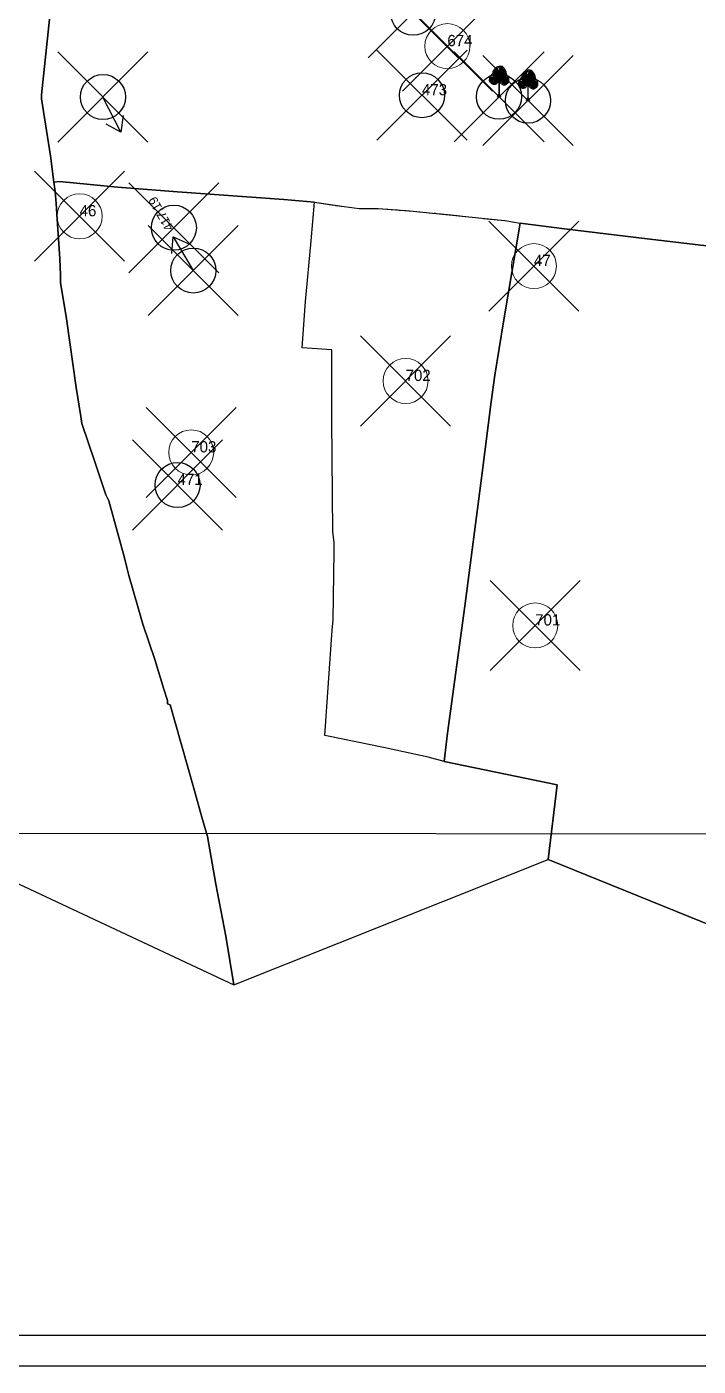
# Model space of a CAD drawing. Header units: millimetres. Extents: x -7 to 1322, y -2814 to 707.
# Drawn here: x 523.6 to 672.7, y -6.8 to 290.6 of the extents above; entities that cross this region are included whole.
import ezdxf

# ---------------------------------------------------------------- set-up
doc = ezdxf.new("R2010")
doc.units = ezdxf.units.MM
doc.header["$PDMODE"] = 35
doc.header["$PDSIZE"] = 10
doc.linetypes.add('04b018', pattern=[5.49, 4.32, -0.54, 0.09, -0.54])
doc.linetypes.add('DASHED', pattern=[0.75, 0.5, -0.25])
for name, color, linetype in [('Image', 7, 'Continuous'), ('Legend', 250, 'Continuous'), ('Line_Marking_Adusting_Sheet', 1, 'Continuous'), ('Sym_Tree', 92, 'Continuous'), ('Sym_Tree_1', 2, 'Continuous'), ('Text_Dimension_No', 1, 'Continuous'), ('Text_Survey_No_Old', 5, 'Continuous')]:
    doc.layers.add(name, color=color, linetype=linetype)
for name, color, linetype, lineweight in [('Plane_Table_Station', 1, 'Continuous', 25), ('Poly_Off', 250, 'Continuous', 30), ('Poly_Survey_Bndry', 250, 'Continuous', 30), ('Text_Survey_No', 250, 'Continuous', 0)]:
    doc.layers.add(name, color=color, linetype=linetype, lineweight=lineweight)
doc.layers.add('Text_Chalta_No', color=5, linetype='Continuous', lineweight=0, true_color=0x0000ff)
doc.styles.get("Standard").update_dxf_attribs({"font": 'Sakal Marathi_N_Ship.TTF'})
doc.dimstyles.get("Standard").update_dxf_attribs({"dimtxt": 0.18, "dimasz": 0.18, "dimexe": 0.18, "dimexo": 0.0625, "dimgap": 0.09, "dimtad": 0, "dimtih": 1, "dimtoh": 1, "dimdec": 4, "dimzin": 0, "dimdsep": 46, "dimtxsty": 'Standard', "dimcen": 0.09, "dimadec": 0, "dimazin": 0, "dimtfac": 1, "dimtdec": 4, "dimtofl": 0, "dimtmove": 0, "dimatfit": 3, "dimfxl": 1, "dimtolj": 1, "dimtzin": 0, "dimarcsym": 0})
picture_1 = doc.add_image_def('image1.jpg', size_in_pixel=(14518, 11021))

# ---------------------------------------------------------------- blocks, each defined once
blk = doc.blocks.new('Tree')
at = {"layer": 'Sym_Tree'}
for p, q in [((0.1, 3), (0, 2.99)), ((-0.16, 0), (0.13, 0))]:
    blk.add_line(p, q, dxfattribs=at)
at = {"layer": 'Sym_Tree', "color": 82, "const_width": 0.8}
for points in [[(-0.14, 1.47), (-0.1, 2.62)], [(-0.1, 1.46), (-0.06, 2.62)], [(0.05, 1.63), (0.1, 2.79)], [(0.2, 1.44), (0.24, 2.6)], [(-0.43, 1.74), (-0.28, 1.52)], [(-0.2, 1.68), (-0.05, 1.47)], [(0.6, 1.63), (0.38, 1.49)], [(0.44, 1.73), (0.59, 1.51)]]:
    blk.add_lwpolyline(points, dxfattribs=at)
at = {"layer": 'Sym_Tree', "color": 34}
blk.add_lwpolyline([(0, 0, 0.48, 0.16, 0), (0, 0.29, 0.16, 0.16, 0), (0, 1.48, 0.16, 0.16, 0)], format="xyseb", dxfattribs=at)
at = {"layer": 'Sym_Tree', "color": 82}
blk.add_open_spline([(-0.1, 1.43), (-0.17, 1.36), (-0.27, 1.24), (-0.46, 1.2), (-0.64, 1.21), (-0.79, 1.36), (-0.99, 1.53), (-0.9, 1.8), (-0.9, 2.07), (-0.59, 2.22), (-0.58, 2.58), (-0.35, 2.82), (-0.17, 2.98), (-0.04, 2.99), (0, 2.99)], degree=3, knots=[0, 0, 0, 0, 0.357151, 0.545743, 0.741494, 0.970117, 1.319935, 1.641608, 1.935314, 2.250626, 2.755061, 3.137005, 3.457298, 3.618487, 3.618487, 3.618487, 3.618487], dxfattribs=at)
blk.add_spline([(0.1, 1.43), (0.3, 1.22), (0.44, 1.16), (0.59, 1.16), (0.75, 1.25), (0.95, 1.45), (0.96, 1.7), (0.93, 1.94), (0.77, 2.13), (0.68, 2.52), (0.52, 2.78), (0.33, 2.96), (0.1, 3)], degree=3, dxfattribs=at)
for points in [[(-0.45, 2.73), (-0.52, 2.6), (-0.55, 2.48), (-0.58, 2.36)], [(-0.39, 2.55), (-0.46, 2.69), (-0.52, 2.6), (-0.55, 2.5)], [(0, 2.99), (-0.31, 2.84), (-0.45, 2.73), (-0.52, 2.6)], [(-0.49, 2.59), (-0.5, 2.59), (-0.38, 2.77), (-0.31, 2.84)], [(-0.42, 2.42), (-0.39, 2.55), (-0.39, 2.55), (-0.46, 2.69)], [(-0.38, 2.77), (-0.31, 2.84), (-0.45, 2.73), (-0.38, 2.77)], [(-0.39, 2.55), (-0.45, 2.66), (-0.41, 2.72), (-0.26, 2.81)], [(-0.45, 2.73), (-0.38, 2.77), (-0.4, 2.72), (-0.42, 2.74)], [(-0.4, 2.72), (-0.42, 2.74), (-0.45, 2.68), (-0.45, 2.66)], [(-0.45, 2.68), (-0.45, 2.66), (-0.43, 2.7), (-0.4, 2.72)], [(-0.41, 2.69), (-0.44, 2.68), (-0.45, 2.66), (-0.41, 2.69)], [(-0.45, 2.66), (-0.41, 2.69), (-0.07, 2.53), (0.05, 2.48)], [(-0.41, 2.69), (-0.41, 2.71), (-0.41, 2.69), (-0.44, 2.68)], [(-0.43, 2.7), (-0.4, 2.72), (0, 2.99), (-0.09, 2.98)], [(-0.41, 2.65), (-0.25, 2.61), (-0.26, 2.81), (0.06, 2.94)], [(-0.41, 2.72), (-0.26, 2.81), (-0.25, 2.61), (-0.41, 2.69)], [(-0.3, 2.8), (-0.26, 2.81), (-0.41, 2.69), (-0.41, 2.71)], [(-0.25, 2.61), (-0.41, 2.69), (-0.41, 2.65), (-0.25, 2.61)], [(-0.28, 2.82), (-0.37, 2.77), (-0.4, 2.72), (-0.28, 2.82)], [(-0.27, 2.82), (-0.37, 2.77), (-0.39, 2.71), (-0.37, 2.69)], [(-0.39, 2.71), (-0.37, 2.69), (-0.3, 2.8), (-0.26, 2.81)], [(-0.26, 2.81), (0.06, 2.94), (-0.27, 2.82), (-0.37, 2.77)], [(-0.31, 2.84), (-0.18, 2.9), (-0.28, 2.82), (-0.37, 2.77)], [(-0.18, 2.9), (-0.17, 2.95), (-0.25, 2.9), (-0.31, 2.84)], [(-0.25, 2.9), (-0.31, 2.84), (-0.18, 2.9), (-0.24, 2.9)], [(-0.18, 2.9), (-0.24, 2.9), (-0.31, 2.84), (-0.18, 2.9)], [(0.2, 2.99), (-0.06, 2.82), (-0.26, 2.82), (0, 2.99)], [(-0.26, 2.82), (0, 2.99), (0.09, 2.99), (0.04, 2.93)], [(0, 2.99), (-0.09, 2.98), (-0.17, 2.95), (-0.25, 2.9)], [(-0.17, 2.95), (-0.25, 2.9), (-0.12, 2.96), (-0.09, 2.98)], [(-0.1, 2.97), (-0.12, 2.96), (-0.25, 2.9), (-0.18, 2.9)], [(-0.1, 2.97), (-0.18, 2.9), (-0.18, 2.93), (-0.25, 2.9)], [(-0.18, 2.93), (-0.25, 2.9), (-0.18, 2.9), (-0.17, 2.95)], [(0.28, 2.6), (-0.05, 2.61), (-0.19, 2.55), (-0.24, 2.66)], [(-0.2, 2.72), (-0.08, 2.82), (0.2, 2.99), (0.28, 2.6)], [(-0.06, 2.79), (-0.06, 2.82), (-0.2, 2.72), (-0.08, 2.82)], [(-0.12, 2.96), (-0.09, 2.98), (-0.18, 2.95), (-0.09, 2.98)], [(-0.18, 2.95), (-0.09, 2.98), (-0.1, 2.97), (-0.12, 2.96)], [(-0.13, 2.95), (-0.13, 2.95), (-0.1, 2.97), (-0.18, 2.9)], [(-0.13, 2.96), (-0.13, 2.96), (-0.18, 2.95), (-0.18, 2.9)], [(-0.18, 2.95), (-0.18, 2.9), (-0.13, 2.96), (-0.14, 2.95)], [(-0.13, 2.96), (-0.14, 2.95), (-0.13, 2.95)], [(0, 2.99), (0.1, 3), (0.2, 2.99), (-0.06, 2.82)], [(0.2, 2.99), (0.28, 2.6), (-0.05, 2.61), (-0.06, 2.81)], [(0.37, 2.93), (0.29, 2.97), (-0.06, 2.81), (-0.06, 2.8)], [(-0.06, 2.81), (-0.06, 2.8), (-0.06, 2.82)], [(-0.06, 2.82), (-0.06, 2.82), (-0.06, 2.79), (-0.06, 2.82)], [(-0.05, 2.61), (-0.06, 2.81), (0.28, 2.6), (-0.05, 2.61)], [(0.09, 2.99), (0.04, 2.93), (-0.03, 2.91), (0.02, 2.96)], [(-0.03, 2.91), (-0.02, 2.94), (0.02, 2.96), (0, 2.99)], [(-0.03, 2.91), (0.02, 2.96), (0.04, 2.93), (-0.03, 2.91)], [(0.04, 2.93), (-0.03, 2.91), (-0.02, 2.94), (0.02, 2.96)], [(0.02, 2.96), (0, 2.99), (0.09, 2.99), (0.02, 2.96)], [(0.09, 2.99), (0.02, 2.96), (0.1, 3), (0.2, 2.99)], [(0.57, 2.67), (0.46, 2.79), (0.2, 2.99), (0.08, 2.61)], [(0.2, 2.99), (0.08, 2.61), (0.41, 2.58), (0.45, 2.78)], [(0.41, 2.58), (0.45, 2.78), (0.08, 2.61), (0.41, 2.58)], [(0.12, 2.95), (0.09, 2.97), (0.17, 2.93), (0.09, 2.97)], [(0.17, 2.93), (0.09, 2.97), (0.1, 2.96), (0.12, 2.95)], [(0.6, 2.6), (0.57, 2.64), (0.21, 2.53), (0.09, 2.49)], [(0.1, 3), (0.2, 2.99), (0.32, 2.95), (0.29, 2.97)], [(0.12, 2.95), (0.14, 2.94), (0.13, 2.94)], [(0.56, 2.6), (0.41, 2.58), (0.45, 2.78), (0.14, 2.95)], [(0.45, 2.78), (0.14, 2.95), (0.45, 2.78), (0.54, 2.73)], [(0.2, 2.99), (0.5, 2.8), (0.62, 2.67), (0.67, 2.54)], [(0.6, 2.65), (0.57, 2.67), (0.2, 2.99), (0.29, 2.97)], [(0.2, 2.99), (0.29, 2.97), (0.37, 2.93), (0.44, 2.87)], [(0.37, 2.93), (0.44, 2.87), (0.32, 2.95), (0.29, 2.97)], [(0.3, 2.96), (0.32, 2.95), (0.44, 2.87), (0.38, 2.88)], [(0.33, 2.94), (0.33, 2.94), (0.3, 2.96), (0.38, 2.88)], [(0.3, 2.96), (0.38, 2.88), (0.37, 2.91), (0.44, 2.87)], [(0.44, 2.87), (0.38, 2.88), (0.33, 2.94), (0.33, 2.95)], [(0.33, 2.94), (0.33, 2.95), (0.37, 2.93), (0.38, 2.88)], [(0.37, 2.93), (0.38, 2.88), (0.33, 2.95), (0.34, 2.94)], [(0.37, 2.91), (0.44, 2.87), (0.38, 2.88), (0.37, 2.93)], [(0.38, 2.88), (0.37, 2.93), (0.44, 2.87), (0.5, 2.8)], [(0.44, 2.87), (0.5, 2.8), (0.38, 2.88), (0.43, 2.87)], [(0.38, 2.88), (0.43, 2.87), (0.5, 2.8), (0.38, 2.88)], [(0.5, 2.8), (0.38, 2.88), (0.46, 2.79), (0.54, 2.73)], [(0.58, 2.67), (0.45, 2.78), (0.41, 2.58), (0.57, 2.64)], [(0.41, 2.58), (0.57, 2.64), (0.56, 2.6), (0.41, 2.58)], [(0.54, 2.5), (0.6, 2.6), (0.58, 2.67), (0.45, 2.78)], [(0.45, 2.78), (0.54, 2.73), (0.55, 2.66), (0.53, 2.65)], [(0.55, 2.66), (0.53, 2.65), (0.47, 2.76), (0.45, 2.78)], [(0.47, 2.76), (0.45, 2.78), (0.57, 2.64), (0.58, 2.66)], [(0.46, 2.79), (0.54, 2.73), (0.57, 2.67), (0.46, 2.79)], [(0.64, 2.53), (0.65, 2.53), (0.55, 2.72), (0.5, 2.8)], [(0.55, 2.72), (0.5, 2.8), (0.62, 2.67), (0.55, 2.72)], [(0.62, 2.67), (0.55, 2.72), (0.57, 2.67), (0.59, 2.69)], [(0.57, 2.67), (0.59, 2.69), (0.61, 2.62), (0.6, 2.6)], [(0.61, 2.62), (0.6, 2.6), (0.6, 2.65), (0.57, 2.67)], [(0.57, 2.64), (0.58, 2.66), (0.57, 2.64), (0.6, 2.62)], [(0.57, 2.64), (0.6, 2.62), (0.6, 2.6), (0.57, 2.64)], [(0.62, 2.67), (0.67, 2.54), (0.69, 2.41), (0.7, 2.29)], [(-0.83, 1.97), (-0.9, 1.88), (-0.95, 1.62), (-0.58, 1.59)], [(-0.92, 1.7), (-0.95, 1.62), (-0.9, 1.88), (-0.93, 1.7)], [(-0.92, 1.7), (-0.92, 1.7), (-0.92, 1.7), (-0.95, 1.62)], [(-0.95, 1.62), (-0.58, 1.59), (-0.59, 1.22), (-0.67, 1.26)], [(-0.89, 1.45), (-0.93, 1.53), (-0.95, 1.62), (-0.66, 1.29)], [(-0.95, 1.62), (-0.66, 1.29), (-0.67, 1.27), (-0.76, 1.35)], [(-0.73, 1.36), (-0.76, 1.35), (-0.95, 1.62), (-0.73, 1.36)], [(-0.95, 1.62), (-0.73, 1.36), (-0.73, 1.36), (-0.93, 1.53)], [(-0.87, 1.44), (-0.93, 1.53), (-0.93, 1.53), (-0.95, 1.62)], [(-0.93, 1.53), (-0.95, 1.62), (-0.93, 1.54), (-0.91, 1.51)], [(-0.93, 1.54), (-0.91, 1.51), (-0.9, 1.88), (-0.87, 1.85)], [(-0.9, 1.88), (-0.93, 1.7), (-0.87, 1.85), (-0.87, 1.86)], [(-0.59, 1.22), (-0.67, 1.26), (-0.89, 1.45), (-0.93, 1.53)], [(-0.73, 1.36), (-0.93, 1.53), (-0.87, 1.44), (-0.93, 1.53)], [(-0.9, 1.88), (-0.87, 1.85), (-0.92, 1.7)], [(-0.85, 2.05), (-0.88, 1.99), (-0.89, 1.93), (-0.9, 1.88)], [(-0.77, 2.05), (-0.76, 1.78), (-0.9, 1.89), (-0.76, 1.78)], [(-0.89, 1.93), (-0.9, 1.88), (-0.82, 1.85), (-0.74, 2.01)], [(-0.9, 1.89), (-0.76, 1.78), (-0.69, 1.97), (-0.74, 2.01)], [(-0.85, 1.96), (-0.85, 1.96), (-0.83, 1.97), (-0.9, 1.88)], [(-0.85, 1.96), (-0.89, 1.94), (-0.86, 1.95), (-0.87, 2)], [(-0.86, 1.95), (-0.87, 2), (-0.88, 1.94), (-0.89, 1.94)], [(-0.88, 1.94), (-0.89, 1.94), (-0.89, 1.93), (-0.85, 1.97)], [(-0.89, 1.93), (-0.85, 1.97), (-0.85, 1.97)], [(-0.88, 1.91), (-0.88, 1.91), (-0.85, 1.96), (-0.89, 1.94)], [(-0.74, 2.08), (-0.77, 2.08), (-0.85, 2.05), (-0.88, 1.99)], [(-0.78, 2.04), (-0.82, 2.04), (-0.87, 2), (-0.88, 1.91)], [(-0.87, 2), (-0.88, 1.91), (-0.84, 1.97), (-0.83, 2.02)], [(-0.84, 1.94), (-0.84, 1.97), (-0.88, 1.91)], [(-0.83, 2.02), (-0.82, 2.04), (-0.87, 2), (-0.85, 2.05)], [(-0.87, 2), (-0.85, 2.05), (-0.84, 1.94), (-0.84, 1.97)], [(-0.86, 1.89), (-0.69, 1.93), (-0.85, 1.91), (-0.87, 1.85)], [(-0.85, 1.91), (-0.87, 1.85), (-0.85, 1.77), (-0.82, 1.83)], [(-0.85, 1.84), (-0.84, 1.87), (-0.87, 1.44), (-0.81, 1.4)], [(-0.87, 1.85), (-0.87, 1.86), (-0.58, 1.59), (-0.65, 1.65)], [(-0.87, 1.44), (-0.81, 1.4), (-0.67, 1.26), (-0.76, 1.34)], [(-0.82, 1.83), (-0.81, 1.8), (-0.86, 1.89), (-0.69, 1.93)], [(-0.8, 2.04), (-0.55, 2.12), (-0.85, 2.05), (-0.82, 2.08)], [(-0.85, 2.05), (-0.82, 2.08), (-0.8, 2.1), (-0.77, 2.12)], [(-0.85, 1.97), (-0.85, 1.97), (-0.85, 1.96)], [(-0.85, 1.77), (-0.82, 1.83), (-0.85, 1.84), (-0.84, 1.87)], [(-0.78, 2.02), (-0.84, 1.97), (-0.75, 2.03), (-0.77, 2.05)], [(-0.84, 1.97), (-0.83, 2.02), (-0.78, 2.04)], [(-0.82, 1.85), (-0.74, 2.01), (-0.78, 2.02), (-0.84, 1.97)], [(-0.78, 2.04), (-0.78, 2.04), (-0.83, 2.02), (-0.82, 2.04)], [(-0.77, 2.12), (-0.8, 2.1), (-0.82, 2.08), (-0.78, 2.09)], [(-0.82, 2.08), (-0.78, 2.09), (-0.77, 2.08), (-0.74, 2.08)], [(-0.76, 2.04), (-0.73, 2.06), (-0.78, 2.04), (-0.82, 2.04)], [(-0.76, 1.78), (-0.76, 1.78), (-0.79, 1.69), (-0.82, 1.85)], [(-0.79, 1.69), (-0.82, 1.85), (-0.65, 1.65), (-0.77, 1.77)], [(-0.75, 1.77), (-0.81, 1.8), (-0.82, 1.83), (-0.81, 1.8)], [(-0.77, 1.77), (-0.73, 1.75), (-0.75, 1.77), (-0.81, 1.8)], [(-0.73, 1.32), (-0.71, 1.39), (-0.81, 1.4), (-0.73, 1.36)], [(-0.81, 1.4), (-0.73, 1.36), (-0.66, 1.29), (-0.7, 1.32)], [(-0.8, 2.1), (-0.77, 2.12), (-0.74, 2.14), (-0.73, 2.09)], [(-0.74, 2.14), (-0.73, 2.09), (-0.77, 2.08), (-0.8, 2.1)], [(-0.75, 2.03), (-0.77, 2.05), (-0.8, 2.04), (-0.55, 2.12)], [(-0.77, 2.08), (-0.8, 2.1), (-0.77, 2.12), (-0.77, 2.1)], [(-0.8, 2.1), (-0.77, 2.1), (-0.77, 2.12), (-0.8, 2.1)], [(-0.77, 2.1), (-0.77, 2.1), (-0.8, 2.1), (-0.77, 2.1)], [(-0.76, 1.35), (-0.73, 1.36), (-0.79, 1.37), (-0.77, 1.35)], [(-0.79, 1.37), (-0.77, 1.35), (-0.77, 1.35), (-0.67, 1.27)], [(-0.76, 2.11), (-0.78, 2.09), (-0.69, 2.19)], [(-0.73, 2.09), (-0.77, 2.1), (-0.76, 2.11), (-0.78, 2.09)], [(-0.77, 2.12), (-0.77, 2.1), (-0.77, 2.12), (-0.76, 2.11)], [(-0.77, 2.12), (-0.76, 2.11), (-0.77, 2.1)], [(-0.77, 2.08), (-0.74, 2.08), (-0.73, 2.09), (-0.77, 2.1)], [(-0.74, 2.08), (-0.74, 2.08), (-0.74, 2.08), (-0.77, 2.08)], [(-0.69, 1.97), (-0.73, 2.06), (-0.77, 2.05), (-0.76, 1.78)], [(-0.73, 2.06), (-0.73, 2.01), (-0.77, 2.05), (-0.73, 2.06)], [(-0.77, 2.05), (-0.73, 2.06), (-0.73, 2.02), (-0.77, 2.03)], [(-0.73, 2.02), (-0.77, 2.03), (-0.73, 2.02), (-0.73, 2.06)], [(-0.62, 1.85), (-0.72, 1.75), (-0.77, 1.77), (-0.73, 1.75)], [(-0.65, 1.65), (-0.77, 1.77), (-0.76, 1.78), (-0.65, 1.71)], [(-0.77, 1.35), (-0.67, 1.27), (-0.73, 1.32), (-0.71, 1.39)], [(-0.67, 1.27), (-0.76, 1.34), (-0.77, 1.35), (-0.73, 1.36)], [(-0.77, 1.35), (-0.73, 1.36), (-0.59, 1.22), (-0.49, 1.21)], [(-0.47, 2.16), (-0.52, 1.63), (-0.76, 1.78), (-0.63, 2.04)], [(-0.52, 1.63), (-0.76, 1.78), (-0.74, 2.08), (-0.63, 2.11)], [(-0.73, 2.02), (-0.73, 2.06), (-0.76, 2.04), (-0.73, 2.06)], [(-0.76, 1.78), (-0.63, 2.04), (-0.65, 1.68), (-0.65, 1.53)], [(-0.7, 1.93), (-0.76, 1.78), (-0.74, 2.01), (-0.69, 1.97)], [(-0.69, 1.97), (-0.66, 1.92), (-0.76, 1.78), (-0.69, 1.93)], [(-0.7, 1.93), (-0.74, 1.95), (-0.7, 1.93), (-0.76, 1.96)], [(-0.7, 1.93), (-0.76, 1.96), (-0.7, 1.93), (-0.76, 1.78)], [(-0.76, 1.78), (-0.69, 1.93), (-0.7, 1.93), (-0.74, 1.95)], [(-0.76, 1.78), (-0.76, 1.78), (-0.62, 1.85), (-0.72, 1.75)], [(-0.58, 1.59), (-0.65, 1.65), (-0.53, 1.84), (-0.76, 1.78)], [(-0.53, 1.84), (-0.76, 1.78), (-0.76, 1.78)], [(-0.76, 1.78), (-0.65, 1.71), (-0.76, 1.78), (-0.69, 1.79)], [(-0.76, 1.78), (-0.69, 1.79), (-0.76, 1.78)], [(-0.52, 1.63), (-0.65, 1.68), (-0.52, 1.63), (-0.76, 1.78)], [(-0.67, 1.27), (-0.76, 1.35), (-0.73, 1.36), (-0.76, 1.35)], [(-0.73, 1.36), (-0.76, 1.35), (-0.73, 1.36), (-0.76, 1.35)], [(-0.67, 1.26), (-0.76, 1.34), (-0.76, 1.35), (-0.73, 1.36)], [(-0.68, 1.31), (-0.68, 1.3), (-0.67, 1.27), (-0.76, 1.34)], [(-0.63, 2.17), (-0.63, 2.23), (-0.74, 2.08)], [(-0.74, 2.14), (-0.74, 2.13), (-0.69, 2.19), (-0.63, 2.23)], [(-0.69, 2.19), (-0.63, 2.23), (-0.74, 2.08), (-0.74, 2.13)], [(-0.74, 2.08), (-0.74, 2.13), (-0.71, 2.1), (-0.63, 2.23)], [(-0.69, 2.19), (-0.69, 2.19), (-0.74, 2.14), (-0.74, 2.13)], [(-0.74, 2.08), (-0.63, 2.11), (-0.55, 2.17), (-0.63, 2.11)], [(-0.74, 2.08), (-0.74, 2.08), (-0.74, 2.08)], [(-0.74, 2.08), (-0.74, 2.08), (-0.74, 2.08)], [(-0.74, 2.01), (-0.71, 2.03), (-0.73, 2.06), (-0.73, 2.01)], [(-0.74, 2.01), (-0.69, 1.97), (-0.74, 2.01), (-0.71, 2.03)], [(-0.69, 1.97), (-0.74, 2.01), (-0.69, 1.97), (-0.74, 1.95)], [(-0.69, 1.97), (-0.74, 1.95), (-0.69, 1.97), (-0.66, 1.92)], [(-0.64, 2.09), (-0.63, 2.04), (-0.69, 1.97), (-0.73, 2.06)], [(-0.71, 2.1), (-0.63, 2.23), (-0.63, 2.17), (-0.58, 2.16)], [(-0.63, 2.14), (-0.63, 2.17), (-0.71, 2.1), (-0.63, 2.14)], [(-0.71, 2.1), (-0.63, 2.14), (-0.63, 2.17), (-0.7, 2.11)], [(-0.63, 2.17), (-0.7, 2.11), (-0.63, 2.14), (-0.63, 2.17)], [(-0.69, 2.19), (-0.63, 2.23), (-0.58, 2.36), (-0.6, 2.36)], [(-0.63, 2.27), (-0.63, 2.27), (-0.69, 2.19), (-0.63, 2.23)], [(-0.63, 2.04), (-0.64, 2.09), (-0.68, 1.95), (-0.69, 1.97)], [(-0.68, 1.95), (-0.69, 1.97), (-0.62, 1.97), (-0.64, 1.94)], [(-0.66, 1.92), (-0.64, 1.94), (-0.63, 2.04), (-0.64, 2.09)], [(-0.64, 1.88), (-0.6, 1.86), (-0.66, 1.92), (-0.64, 1.94)], [(-0.24, 1.29), (-0.1, 1.43), (-0.52, 1.63), (-0.66, 1.31)], [(-0.52, 1.63), (-0.66, 1.31), (-0.31, 1.38), (-0.51, 1.22)], [(-0.65, 1.68), (-0.65, 1.53), (-0.65, 1.53), (-0.53, 1.53)], [(-0.65, 1.53), (-0.53, 1.53), (-0.52, 1.63), (-0.65, 1.68)], [(-0.62, 1.97), (-0.63, 2.04), (-0.63, 2.04), (-0.64, 2.09)], [(-0.63, 2.04), (-0.64, 2.09), (-0.64, 2.09), (-0.59, 2.09)], [(-0.64, 2.09), (-0.59, 2.09), (-0.64, 2.09), (-0.63, 2.04)], [(-0.62, 1.97), (-0.64, 1.94), (-0.52, 1.63), (-0.59, 1.62)], [(-0.62, 1.85), (-0.64, 1.88), (-0.64, 1.94), (-0.6, 1.86)], [(-0.64, 1.94), (-0.6, 1.86), (-0.64, 1.94), (-0.6, 1.86)], [(-0.64, 1.94), (-0.6, 1.86), (-0.58, 1.94), (-0.64, 1.94)], [(-0.58, 1.94), (-0.64, 1.94), (-0.64, 1.88), (-0.6, 1.86)], [(-0.52, 1.63), (-0.59, 1.62), (-0.62, 1.85), (-0.64, 1.88)], [(-0.49, 2.45), (-0.58, 2.36), (-0.55, 2.17), (-0.63, 2.17)], [(-0.63, 2.17), (-0.63, 2.17), (-0.63, 2.17), (-0.63, 2.23)], [(-0.63, 2.14), (-0.63, 2.17), (-0.62, 2.21), (-0.63, 2.23)], [(-0.55, 2.17), (-0.63, 2.17), (-0.43, 2.16), (-0.22, 2.16)], [(-0.55, 2.17), (-0.63, 2.11), (-0.63, 2.04), (-0.63, 2.11)], [(-0.63, 2.04), (-0.63, 2.11), (-0.63, 2.17)], [(-0.63, 2.17), (-0.63, 2.17), (-0.63, 2.17)], [(-0.63, 2.17), (-0.58, 2.16), (-0.63, 2.14), (-0.63, 2.17)], [(-0.47, 2.16), (-0.55, 2.17), (-0.62, 1.97), (-0.63, 2.04)], [(-0.62, 2.27), (-0.62, 2.21), (-0.54, 2.47), (-0.54, 2.5)], [(-0.58, 2.36), (-0.6, 2.36), (-0.61, 2.32), (-0.62, 2.3)], [(-0.62, 2.24), (-0.62, 2.21), (-0.58, 2.36), (-0.56, 2.28)], [(-0.61, 2.32), (-0.58, 2.36), (-0.62, 2.27), (-0.62, 2.21)], [(-0.61, 2.32), (-0.62, 2.3), (-0.62, 2.24), (-0.62, 2.21)], [(-0.58, 2.36), (-0.56, 2.28), (-0.61, 2.32), (-0.58, 2.36)], [(-0.57, 2.44), (-0.6, 2.36), (-0.49, 2.59), (-0.5, 2.59)], [(-0.55, 2.54), (-0.57, 2.47), (-0.57, 2.44), (-0.6, 2.36)], [(-0.55, 2.48), (-0.55, 2.5), (-0.6, 2.36), (-0.59, 2.36)], [(-0.57, 2.4), (-0.6, 2.36), (-0.57, 2.47), (-0.54, 2.47)], [(-0.58, 2.39), (-0.57, 2.43), (-0.57, 2.4), (-0.6, 2.36)], [(-0.6, 2.36), (-0.59, 2.36), (-0.57, 2.39), (-0.57, 2.4)], [(-0.39, 2.55), (-0.5, 2.59), (-0.49, 2.45), (-0.58, 2.36)], [(-0.55, 2.48), (-0.58, 2.36), (-0.42, 2.42), (-0.39, 2.55)], [(-0.56, 2.46), (-0.55, 2.54), (-0.58, 2.39), (-0.57, 2.43)], [(-0.57, 2.47), (-0.54, 2.47), (-0.55, 2.54), (-0.57, 2.47)], [(-0.57, 2.39), (-0.57, 2.4), (-0.57, 2.43), (-0.55, 2.5)], [(-0.55, 2.54), (-0.52, 2.6), (-0.56, 2.46), (-0.55, 2.54)], [(-0.52, 2.6), (-0.55, 2.5), (-0.49, 2.45), (-0.39, 2.55)], [(-0.55, 2.5), (-0.53, 2.57), (-0.52, 2.6), (-0.53, 2.57)], [(-0.52, 2.6), (-0.53, 2.57), (-0.55, 2.54), (-0.52, 2.6)], [(-0.55, 2.54), (-0.55, 2.54), (-0.55, 2.5), (-0.53, 2.57)], [(-0.54, 2.47), (-0.54, 2.5), (-0.55, 2.48), (-0.55, 2.5)], [(-0.55, 2.17), (-0.32, 2.2), (-0.49, 2.45), (-0.38, 2.29)], [(-0.49, 2.45), (-0.38, 2.29), (-0.32, 2.2), (-0.55, 2.17)], [(-0.29, 2.35), (-0.32, 2.2), (-0.55, 2.17), (-0.32, 2.2)], [(-0.32, 2.2), (-0.55, 2.17), (-0.43, 2.16)], [(-0.47, 2.16), (-0.35, 2.09), (-0.47, 2.16), (-0.55, 2.17)], [(-0.31, 1.38), (-0.51, 1.22), (-0.25, 1.3), (-0.31, 1.38)], [(-0.49, 2.45), (-0.39, 2.55), (-0.39, 2.55), (-0.5, 2.59)], [(-0.26, 2.44), (-0.1, 2.44), (-0.29, 2.35), (-0.49, 2.45)], [(-0.29, 2.35), (-0.49, 2.45), (-0.29, 2.35), (-0.32, 2.2)], [(-0.25, 1.3), (-0.31, 1.38), (-0.29, 1.27), (-0.49, 1.21)], [(-0.35, 2.09), (-0.33, 2.16), (-0.47, 2.16), (-0.35, 2.09)], [(-0.43, 2.16), (-0.22, 2.16), (0.02, 2.32), (0.07, 2.48)], [(-0.43, 2.16), (-0.43, 2.16), (-0.35, 2.09), (-0.33, 2.16)], [(-0.41, 1.22), (-0.32, 1.24), (-0.24, 1.29), (-0.1, 1.43)], [(0.27, 1.83), (-0.21, 1.81), (-0.27, 2.16), (-0.32, 1.63)], [(-0.26, 2.44), (-0.29, 2.35), (-0.29, 2.35), (-0.26, 2.44)], [(-0.07, 2.53), (0.05, 2.48), (-0.26, 2.44), (-0.1, 2.44)], [(-0.09, 2.35), (-0.06, 2.44), (0.27, 1.83), (-0.21, 1.81)], [(0.28, 2.6), (-0.05, 2.61), (-0.06, 2.44), (-0.09, 2.35)], [(0.22, 2.32), (0.27, 2.48), (0.28, 2.6), (-0.05, 2.61)], [(0.41, 2.32), (0.39, 2.41), (-0.01, 1.85), (0.46, 1.77)], [(-0.01, 1.85), (0.46, 1.77), (0.56, 2.11), (0.55, 1.58)], [(0.1, 2.32), (0.07, 2.49), (0.08, 2.61), (0.41, 2.58)], [(0.52, 2.11), (0.31, 2.14), (0.1, 2.32), (0.07, 2.49)], [(0.08, 2.61), (0.41, 2.58), (0.39, 2.41), (0.41, 2.32)], [(0.08, 2.61), (0.41, 2.58), (0.54, 2.5), (0.6, 2.6)], [(0.21, 2.53), (0.09, 2.49), (0.39, 2.41), (0.23, 2.43)], [(0.22, 1.27), (0.1, 1.43), (0.55, 1.58), (0.64, 1.24)], [(0.11, 1.43), (0.1, 1.45), (0.19, 1.39), (0.19, 1.41)], [(0.38, 1.18), (0.3, 1.22), (0.22, 1.27), (0.1, 1.43)], [(0.11, 1.43), (0.11, 1.43), (0.19, 1.39), (0.11, 1.43)], [(0.32, 2.11), (0.32, 2.11), (0.23, 2.05), (0.22, 2.12)], [(0.39, 2.41), (0.23, 2.43), (0.41, 2.32), (0.62, 2.39)], [(0.31, 1.35), (0.48, 1.17), (0.24, 1.28), (0.31, 1.35)], [(0.24, 1.28), (0.31, 1.35), (0.27, 1.24), (0.47, 1.16)], [(0.65, 2.11), (0.72, 2.09), (0.52, 2.11), (0.31, 2.14)], [(0.55, 1.58), (0.64, 1.24), (0.31, 1.35), (0.48, 1.17)], [(0.39, 2.41), (0.41, 2.32), (0.41, 2.32), (0.39, 2.41)], [(0.41, 2.32), (0.62, 2.39), (0.41, 2.32), (0.42, 2.16)], [(0.41, 2.32), (0.42, 2.16), (0.65, 2.11), (0.42, 2.16)], [(0.65, 2.11), (0.42, 2.16), (0.62, 2.39), (0.49, 2.25)], [(0.62, 2.39), (0.49, 2.25), (0.42, 2.16), (0.65, 2.11)], [(0.42, 2.16), (0.65, 2.11), (0.52, 2.11)], [(0.43, 2.05), (0.42, 2.12), (0.56, 2.11), (0.43, 2.05)], [(0.56, 2.11), (0.43, 2.05), (0.56, 2.11), (0.65, 2.11)], [(0.67, 1.34), (0.6, 1.31), (0.45, 1.18), (0.55, 1.25)], [(0.47, 2.54), (0.48, 2.5), (0.49, 2.47), (0.47, 2.54)], [(0.52, 1.28), (0.74, 1.43), (0.67, 1.34), (0.74, 1.43)], [(0.55, 2.37), (0.54, 2.5), (0.54, 2.5), (0.62, 2.64)], [(0.54, 2.5), (0.62, 2.64), (0.67, 2.54), (0.68, 2.43)], [(0.67, 2.54), (0.68, 2.43), (0.62, 2.39), (0.54, 2.5)], [(0.62, 2.39), (0.54, 2.5), (0.54, 2.5), (0.65, 2.53)], [(0.54, 2.5), (0.65, 2.53), (0.62, 2.39), (0.7, 2.29)], [(0.69, 2.41), (0.7, 2.29), (0.55, 2.37), (0.54, 2.5)], [(0.68, 1.6), (0.67, 1.46), (0.67, 1.46), (0.54, 1.47)], [(0.67, 1.46), (0.54, 1.47), (0.55, 1.58), (0.68, 1.6)], [(0.56, 2.11), (0.55, 1.58), (0.8, 1.7), (0.71, 1.97)], [(0.55, 1.58), (0.8, 1.7), (0.82, 2), (0.72, 2.03)], [(0.68, 1.9), (0.7, 1.87), (0.55, 1.58), (0.62, 1.56)], [(0.55, 1.58), (0.62, 1.56), (0.68, 1.77), (0.7, 1.81)], [(0.55, 1.58), (0.68, 1.6), (0.55, 1.58), (0.8, 1.7)], [(0.56, 2.11), (0.65, 2.11), (0.68, 1.9), (0.71, 1.97)], [(0.97, 1.51), (0.6, 1.52), (0.57, 1.15), (0.65, 1.18)], [(0.57, 1.15), (0.65, 1.18), (0.89, 1.35), (0.94, 1.43)], [(0.6, 1.52), (0.68, 1.58), (0.58, 1.79), (0.8, 1.7)], [(0.58, 1.79), (0.8, 1.7), (0.8, 1.7)], [(0.9, 1.88), (0.96, 1.78), (0.97, 1.51), (0.6, 1.52)], [(0.92, 1.75), (0.92, 1.76), (0.6, 1.52), (0.68, 1.58)], [(0.62, 2.39), (0.7, 2.29), (0.65, 2.11), (0.72, 2.09)], [(0.7, 2.37), (0.72, 2.29), (0.64, 2.53), (0.65, 2.53)], [(0.83, 1.94), (0.85, 1.96), (0.88, 1.94), (0.64, 2.06)], [(0.88, 1.94), (0.64, 2.06), (0.92, 1.95), (0.9, 1.98)], [(0.7, 1.87), (0.66, 1.79), (0.64, 1.88), (0.7, 1.87)], [(0.64, 1.88), (0.7, 1.87), (0.7, 1.81), (0.66, 1.79)], [(0.89, 1.35), (0.94, 1.43), (0.97, 1.51), (0.64, 1.22)], [(0.97, 1.51), (0.64, 1.22), (0.65, 1.2), (0.75, 1.26)], [(0.82, 2), (0.72, 2.03), (0.65, 2.11), (0.72, 2.03)], [(0.65, 2.11), (0.72, 2.03), (0.71, 1.97), (0.72, 2.03)], [(0.68, 1.77), (0.7, 1.81), (0.7, 1.87), (0.66, 1.79)], [(0.7, 1.87), (0.66, 1.79), (0.7, 1.87), (0.66, 1.79)], [(0.7, 1.81), (0.66, 1.79), (0.72, 1.84), (0.7, 1.87)], [(0.68, 2.43), (0.68, 2.5), (0.67, 2.54), (0.68, 2.5)], [(0.69, 2.47), (0.67, 2.54), (0.69, 2.4), (0.69, 2.47)], [(0.73, 2.19), (0.72, 2.14), (0.68, 2.41), (0.67, 2.43)], [(0.68, 2.41), (0.67, 2.43), (0.69, 2.41), (0.68, 2.43)], [(0.73, 2.17), (0.72, 2.14), (0.7, 2.29), (0.67, 2.21)], [(0.7, 2.29), (0.67, 2.21), (0.72, 2.25), (0.7, 2.29)], [(0.8, 2.01), (0.73, 2.15), (0.72, 2.09), (0.67, 2.1)], [(0.72, 2.09), (0.67, 2.1), (0.72, 2.07), (0.72, 2.09)], [(0.8, 1.7), (0.71, 1.97), (0.68, 1.6), (0.67, 1.46)], [(0.69, 2.47), (0.69, 2.47), (0.68, 2.43), (0.68, 2.5)], [(0.7, 2.4), (0.68, 2.41), (0.69, 2.47), (0.7, 2.4)], [(0.69, 2.41), (0.68, 2.43), (0.72, 2.29), (0.7, 2.29)], [(0.7, 2.32), (0.7, 2.33), (0.69, 2.36), (0.68, 2.43)], [(0.7, 2.33), (0.72, 2.29), (0.7, 2.4), (0.68, 2.41)], [(0.68, 1.9), (0.71, 1.97), (0.71, 1.97), (0.72, 2.02)], [(0.71, 1.97), (0.72, 2.02), (0.72, 2.02), (0.68, 2.02)], [(0.72, 2.02), (0.68, 2.02), (0.72, 2.02), (0.71, 1.97)], [(0.74, 1.88), (0.75, 1.89), (0.68, 1.9), (0.7, 1.87)], [(0.8, 1.7), (0.8, 1.7), (0.68, 1.77), (0.76, 1.66)], [(0.68, 1.77), (0.76, 1.66), (0.81, 1.68), (0.77, 1.67)], [(0.82, 1.6), (0.87, 1.75), (0.68, 1.58), (0.81, 1.68)], [(0.8, 1.7), (0.68, 1.64), (0.8, 1.7), (0.73, 1.71)], [(0.68, 1.58), (0.81, 1.68), (0.8, 1.7), (0.68, 1.64)], [(0.69, 2.4), (0.69, 2.47), (0.7, 2.32), (0.69, 2.36)], [(0.69, 2.47), (0.7, 2.4), (0.7, 2.37), (0.72, 2.29)], [(0.7, 2.32), (0.69, 2.36), (0.7, 2.33), (0.72, 2.29)], [(0.72, 2.29), (0.7, 2.29), (0.7, 2.32), (0.7, 2.33)], [(0.79, 2.11), (0.73, 2.15), (0.7, 2.29), (0.72, 2.29)], [(0.7, 2.29), (0.72, 2.29), (0.72, 2.25), (0.73, 2.22)], [(0.72, 2.25), (0.7, 2.29), (0.73, 2.19), (0.72, 2.14)], [(0.72, 1.84), (0.7, 1.87), (0.71, 1.97), (0.72, 2.02)], [(0.71, 1.97), (0.72, 2.03), (0.72, 2.09)], [(0.71, 1.97), (0.72, 2.02), (0.74, 1.88), (0.75, 1.89)], [(0.72, 2.02), (0.71, 1.97), (0.75, 1.89), (0.81, 1.97)], [(0.72, 2.25), (0.73, 2.22), (0.73, 2.17), (0.72, 2.14)], [(0.72, 2.09), (0.72, 2.09), (0.72, 2.09), (0.73, 2.15)], [(0.72, 2.09), (0.73, 2.15), (0.82, 2)], [(0.72, 2.06), (0.72, 2.09), (0.72, 2.14), (0.73, 2.15)], [(0.72, 2.09), (0.72, 2.09), (0.72, 2.09)], [(0.72, 2.07), (0.72, 2.09), (0.8, 2.01), (0.72, 2.06)], [(0.8, 2.01), (0.72, 2.06), (0.72, 2.09), (0.79, 2.03)], [(0.72, 2.09), (0.79, 2.03), (0.72, 2.06), (0.72, 2.09)], [(0.75, 1.89), (0.81, 1.86), (0.75, 1.89), (0.72, 1.84)], [(0.75, 1.89), (0.72, 1.84), (0.8, 1.7), (0.75, 1.85)], [(0.72, 1.28), (0.75, 1.26), (0.97, 1.51), (0.72, 1.28)], [(0.97, 1.51), (0.72, 1.28), (0.72, 1.28), (0.94, 1.43)], [(0.74, 2.2), (0.74, 2.2), (0.79, 2.11), (0.73, 2.15)], [(0.83, 2.06), (0.83, 2.04), (0.79, 2.11), (0.73, 2.15)], [(0.79, 2.11), (0.73, 2.15), (0.82, 2), (0.83, 2.04)], [(0.82, 2), (0.83, 2.04), (0.8, 2.01), (0.73, 2.15)], [(0.8, 1.7), (0.73, 1.71), (0.8, 1.7)], [(0.75, 1.89), (0.81, 1.97), (0.85, 1.96), (0.8, 1.7)], [(0.81, 1.92), (0.75, 1.89), (0.81, 1.92), (0.79, 1.94)], [(0.96, 1.78), (0.8, 1.7), (0.75, 1.89), (0.81, 1.92)], [(0.75, 1.89), (0.81, 1.92), (0.75, 1.89), (0.81, 1.86)], [(0.76, 1.85), (0.8, 1.7), (0.81, 1.92), (0.75, 1.89)], [(0.8, 1.7), (0.75, 1.85), (0.76, 1.85), (0.81, 1.86)], [(0.87, 1.73), (0.86, 1.71), (0.91, 1.79), (0.75, 1.85)], [(0.91, 1.79), (0.75, 1.85), (0.91, 1.81), (0.92, 1.75)], [(0.76, 1.85), (0.81, 1.86), (0.76, 1.85), (0.83, 1.87)], [(0.76, 1.85), (0.83, 1.87), (0.76, 1.85), (0.8, 1.7)], [(0.81, 1.68), (0.77, 1.67), (0.79, 1.69), (0.86, 1.71)], [(0.84, 2.02), (0.86, 1.99), (0.79, 2.11)], [(0.79, 2.11), (0.79, 2.11), (0.83, 2.06), (0.83, 2.04)], [(0.81, 1.92), (0.79, 1.94), (0.81, 1.97), (0.8, 1.93)], [(0.79, 1.69), (0.86, 1.71), (0.87, 1.73), (0.86, 1.71)], [(0.81, 1.97), (0.8, 1.93), (0.85, 1.96), (0.81, 1.98)], [(0.85, 1.96), (0.8, 1.7), (0.96, 1.78), (0.8, 1.7)], [(0.9, 1.74), (0.89, 1.77), (0.87, 1.34), (0.8, 1.31)], [(0.8, 1.7), (0.8, 1.7), (0.82, 1.6), (0.87, 1.75)], [(0.85, 1.96), (0.81, 1.98), (0.81, 1.93), (0.84, 1.94)], [(0.81, 1.93), (0.84, 1.94), (0.81, 1.93), (0.81, 1.97)], [(0.81, 1.93), (0.81, 1.97), (0.84, 1.95), (0.81, 1.97)], [(0.84, 1.95), (0.81, 1.97), (0.85, 1.94), (0.89, 1.95)], [(0.87, 1.75), (0.81, 1.92), (0.85, 1.93), (0.91, 1.87)], [(0.96, 1.82), (0.96, 1.78), (0.87, 1.75), (0.81, 1.92)], [(0.88, 2), (0.86, 2.03), (0.83, 2.06), (0.82, 2.01)], [(0.83, 2.06), (0.82, 2.01), (0.85, 1.99), (0.88, 2)], [(0.82, 2.01), (0.86, 2), (0.84, 2.02), (0.86, 1.99)], [(0.85, 1.99), (0.82, 2), (0.82, 2.01), (0.86, 2)], [(0.82, 2), (0.82, 2), (0.82, 2)], [(0.82, 2), (0.82, 2), (0.82, 2)], [(0.82, 2), (0.82, 2), (0.82, 2), (0.85, 1.99)], [(0.82, 2), (0.85, 1.99), (0.93, 1.95), (0.95, 1.89)], [(0.9, 1.98), (0.86, 1.99), (0.85, 1.99), (0.82, 2)], [(0.85, 1.93), (0.91, 1.87), (0.83, 1.94), (0.85, 1.96)], [(0.86, 2.03), (0.85, 2), (0.86, 2.03), (0.84, 2.02)], [(0.86, 2.03), (0.84, 2.02), (0.86, 2)], [(0.85, 1.99), (0.88, 2), (0.86, 2.03), (0.85, 2)], [(0.85, 1.94), (0.89, 1.95), (0.94, 1.9), (0.94, 1.81)], [(0.85, 1.94), (0.85, 1.94), (0.9, 1.92), (0.89, 1.95)], [(0.91, 1.87), (0.9, 1.92), (0.85, 1.94)], [(0.92, 1.95), (0.9, 1.98), (0.88, 2), (0.86, 2.03)], [(0.88, 2), (0.86, 2), (0.86, 2.03), (0.88, 2)], [(0.86, 2.03), (0.88, 2), (0.9, 1.98), (0.86, 1.99)], [(0.86, 2), (0.86, 2), (0.88, 2), (0.86, 2)], [(0.91, 1.81), (0.92, 1.75), (0.9, 1.67), (0.87, 1.73)], [(0.9, 1.67), (0.87, 1.73), (0.9, 1.74), (0.89, 1.77)], [(0.87, 1.34), (0.94, 1.43), (0.94, 1.42), (0.97, 1.51)], [(0.9, 1.92), (0.89, 1.95), (0.94, 1.9), (0.93, 1.95)], [(0.94, 1.9), (0.93, 1.95), (0.9, 1.84), (0.91, 1.87)], [(0.94, 1.9), (0.94, 1.81), (0.91, 1.87), (0.9, 1.92)], [(0.91, 1.86), (0.91, 1.86), (0.9, 1.88), (0.96, 1.78)], [(0.9, 1.84), (0.91, 1.87), (0.94, 1.81)], [(0.91, 1.86), (0.95, 1.83), (0.93, 1.85), (0.94, 1.9)], [(0.92, 1.87), (0.92, 1.87), (0.91, 1.86)], [(0.94, 1.81), (0.94, 1.81), (0.91, 1.86), (0.95, 1.83)], [(0.94, 1.84), (0.95, 1.83), (0.95, 1.82), (0.92, 1.87)], [(0.95, 1.82), (0.92, 1.87), (0.92, 1.87)], [(0.94, 1.43), (0.92, 1.41), (0.96, 1.78), (0.92, 1.75)], [(0.96, 1.78), (0.92, 1.75), (0.95, 1.59)], [(0.96, 1.78), (0.97, 1.59), (0.92, 1.75), (0.92, 1.76)], [(0.94, 1.42), (0.97, 1.51), (0.94, 1.43), (0.92, 1.41)], [(0.93, 1.95), (0.95, 1.89), (0.96, 1.82), (0.96, 1.78)], [(0.93, 1.85), (0.94, 1.9), (0.94, 1.84), (0.95, 1.83)], [(0.95, 1.59), (0.97, 1.51), (0.96, 1.78), (0.97, 1.59)], [(0.95, 1.59), (0.95, 1.59), (0.95, 1.59), (0.97, 1.51)], [(-0.66, 1.29), (-0.7, 1.32), (-0.67, 1.27), (-0.64, 1.3)], [(-0.67, 1.27), (-0.64, 1.3), (-0.68, 1.31), (-0.68, 1.3)], [(-0.59, 1.22), (-0.49, 1.21), (-0.41, 1.22), (-0.32, 1.24)], [(-0.46, 1.21), (-0.49, 1.21), (-0.59, 1.22), (-0.5, 1.21)], [(-0.51, 1.22), (-0.46, 1.22), (-0.32, 1.24), (-0.29, 1.27)], [(-0.32, 1.24), (-0.37, 1.24), (-0.49, 1.22), (-0.51, 1.25)], [(-0.49, 1.22), (-0.51, 1.25), (-0.51, 1.22), (-0.46, 1.22)], [(-0.4, 1.22), (-0.4, 1.22), (-0.5, 1.21), (-0.51, 1.22)], [(-0.5, 1.21), (-0.51, 1.22), (-0.45, 1.21), (-0.41, 1.22)], [(-0.29, 1.27), (-0.49, 1.21), (-0.32, 1.24), (-0.37, 1.24)], [(-0.29, 1.27), (-0.41, 1.22), (-0.45, 1.22), (-0.49, 1.21)], [(-0.45, 1.22), (-0.49, 1.21), (-0.32, 1.24), (-0.29, 1.27)], [(-0.4, 1.21), (-0.45, 1.21), (-0.46, 1.21), (-0.49, 1.21)], [(-0.45, 1.21), (-0.41, 1.22), (-0.4, 1.21), (-0.45, 1.21)], [(-0.32, 1.24), (-0.29, 1.27), (-0.29, 1.27), (-0.41, 1.22)], [(-0.4, 1.22), (-0.32, 1.25), (-0.28, 1.26), (-0.29, 1.27)], [(-0.32, 1.25), (-0.3, 1.26), (-0.4, 1.22), (-0.39, 1.24)], [(-0.32, 1.24), (-0.32, 1.24), (-0.4, 1.22), (-0.32, 1.25)], [(-0.32, 1.24), (-0.29, 1.27), (-0.24, 1.29), (-0.28, 1.26)], [(-0.24, 1.29), (-0.29, 1.27), (-0.32, 1.24)], [(-0.28, 1.26), (-0.29, 1.26), (-0.32, 1.25), (-0.3, 1.26)], [(-0.32, 1.24), (-0.32, 1.24), (-0.32, 1.24)], [(-0.24, 1.29), (-0.28, 1.26), (-0.24, 1.29), (-0.29, 1.27)], [(-0.28, 1.26), (-0.29, 1.27), (-0.28, 1.26), (-0.29, 1.26)], [(0.1, 1.22), (0.1, 1.22), (0.1, 1.22)], [(0.3, 1.22), (0.27, 1.24), (0.23, 1.27), (0.27, 1.24)], [(0.23, 1.27), (0.27, 1.24), (0.23, 1.27), (0.27, 1.24)], [(0.23, 1.27), (0.27, 1.24), (0.3, 1.22)], [(0.27, 1.24), (0.47, 1.16), (0.3, 1.22), (0.34, 1.2)], [(0.48, 1.17), (0.44, 1.17), (0.3, 1.22), (0.27, 1.24)], [(0.3, 1.22), (0.27, 1.24), (0.27, 1.24), (0.38, 1.18)], [(0.27, 1.24), (0.38, 1.18), (0.43, 1.17), (0.47, 1.16)], [(0.43, 1.17), (0.47, 1.16), (0.3, 1.22), (0.27, 1.24)], [(0.27, 1.24), (0.27, 1.24), (0.29, 1.22), (0.28, 1.23)], [(0.57, 1.15), (0.47, 1.16), (0.38, 1.18), (0.3, 1.22)], [(0.3, 1.22), (0.34, 1.2), (0.46, 1.17), (0.49, 1.2)], [(0.37, 1.18), (0.37, 1.18), (0.47, 1.16), (0.48, 1.17)], [(0.47, 1.16), (0.48, 1.17), (0.42, 1.17), (0.38, 1.18)], [(0.44, 1.22), (0.48, 1.24), (0.44, 1.2), (0.42, 1.23)], [(0.44, 1.2), (0.42, 1.23), (0.47, 1.24), (0.46, 1.23)], [(0.56, 1.26), (0.44, 1.2), (0.51, 1.24), (0.5, 1.31)], [(0.6, 1.31), (0.52, 1.28), (0.44, 1.22), (0.48, 1.24)], [(0.58, 1.28), (0.56, 1.26), (0.56, 1.26), (0.44, 1.2)], [(0.44, 1.2), (0.55, 1.25), (0.56, 1.26), (0.52, 1.28)], [(0.44, 1.2), (0.55, 1.26), (0.52, 1.28), (0.55, 1.26)], [(0.47, 1.24), (0.46, 1.23), (0.44, 1.2), (0.55, 1.25)], [(0.46, 1.17), (0.49, 1.2), (0.48, 1.17), (0.44, 1.17)], [(0.44, 1.16), (0.47, 1.16), (0.57, 1.15), (0.47, 1.16)], [(0.45, 1.18), (0.55, 1.25), (0.55, 1.26), (0.52, 1.28)], [(0.76, 1.26), (0.72, 1.28), (0.57, 1.15), (0.47, 1.16)], [(0.51, 1.24), (0.5, 1.31), (0.6, 1.31), (0.52, 1.28)], [(0.55, 1.26), (0.52, 1.28), (0.58, 1.28), (0.56, 1.26)], [(0.52, 1.28), (0.55, 1.26), (0.52, 1.28), (0.55, 1.26)]]:
    blk.add_solid(points, dxfattribs=at)
at = {"layer": 'Sym_Tree'}
for points in [[(-0.02, 2.94), (0.02, 2.96), (-0.03, 2.91), (-0.02, 2.94)], [(0.32, 2.95), (0.29, 2.97), (0.37, 2.93), (0.33, 2.95)], [(0.32, 2.95), (0.33, 2.95), (0.37, 2.93), (0.29, 2.97)], [(0.37, 2.93), (0.33, 2.95), (0.32, 2.95), (0.31, 2.95)], [(0.32, 2.95), (0.31, 2.95), (0.32, 2.95), (0.33, 2.95)]]:
    blk.add_solid(points, dxfattribs=at)
blk = doc.blocks.new('Sym_Plane_Table_Staion')
at = {"layer": 'Plane_Table_Station'}
blk.add_leader([(8.72, -0.04), (0, 0)], dimstyle='Standard', override={"dimasz": 3, "dimgap": 0.09, "dimtad": 0, "dimldrblk": 'Open90'}, dxfattribs=at)

msp = doc.modelspace()

# ---------------------------------------------------------------- linework, layer by layer
at = {"layer": 'Legend'}
msp.add_lwpolyline([(-6.79, 706.62), (1064.98, 706.62), (1064.98, -6.79), (-6.79, -6.79)], close=True, dxfattribs=at)
at = {"layer": 'Legend', "lineweight": 30}
msp.add_lwpolyline([(943.82, 0), (0, 0), (0, 699.83), (943.82, 699.83), (1058.2, 699.83), (1058.2, 656.47), (1058.2, 621.15), (1058.2, 603.69), (1058.2, 596.29), (1058.2, 584.18), (1058.2, 137.28), (1058.2, 76.32), (1058.2, 35.37), (1058.2, 0)], close=True, dxfattribs=at)
at = {"layer": 'Line_Marking_Adusting_Sheet'}
msp.add_lwpolyline([(800.55, 111.35), (56.21, 111.68)], dxfattribs=at)
at = {"layer": 'Plane_Table_Station'}
for p in [(540.54, 275.03), (560.6, 236.5)]:
    msp.add_point(p, dxfattribs=at)
at = {"layer": 'Poly_Off'}
for points in [[(506.21, 107.58), (569.64, 77.89)], [(569.64, 77.89), (639.44, 105.72)], [(639.44, 105.72), (681.99, 88.48)]]:
    msp.add_lwpolyline(points, dxfattribs=at)
at = {"layer": 'Poly_Survey_Bndry'}
for points in [[(533.88, 318.73), (533.4, 318.15), (531.8, 311.48), (529.86, 303.4), (528.68, 292.3), (526.89, 275.5), (526.93, 274.61), (528.9, 261.94), (529.66, 256.11)], [(528.68, 292.3), (526.89, 275.5), (526.93, 274.61), (528.9, 261.94), (529.66, 256.11), (530.86, 256.27), (543.76, 255.02), (557.06, 254.01), (580.71, 252.27), (587.51, 251.7), (594.09, 250.7), (597.44, 250.26), (601.63, 250.26), (609.41, 249.72), (629.76, 247.6), (633.16, 247.03), (643.62, 245.68), (660.83, 243.62), (686.48, 240.61), (685.38, 278.22), (685.37, 278.75), (684.85, 307.97)], [(506.21, 107.58), (569.64, 77.89), (567.86, 88.69), (565.61, 100.28), (563.75, 110.83), (562.62, 114.6), (560.53, 122.29), (555.45, 140.06), (554.91, 140.31), (554.91, 141.03), (554.08, 143.54), (552.03, 150.15), (549.41, 158.01), (548.36, 161.64), (546.3, 168.76), (545.88, 170.57), (545.3, 172.7), (541.85, 185.33), (541.15, 186.7), (538.71, 194.06), (535.87, 202.51), (535.66, 204.12), (534.59, 210.52), (532.44, 225.75), (531.14, 233.88), (531.11, 235.49), (530.95, 239.09), (530.31, 249.01), (530.13, 251.41), (529.94, 254.02), (529.66, 256.11), (528.9, 261.94), (526.93, 274.61), (526.89, 275.5), (528.68, 292.3)], [(587.51, 251.7), (580.71, 252.27), (557.06, 254.01), (543.76, 255.02), (530.86, 256.27), (529.66, 256.11)], [(529.66, 256.11), (529.94, 254.02), (530.13, 251.41), (530.31, 249.01), (530.95, 239.09), (531.11, 235.49), (531.14, 233.88), (532.44, 225.75), (534.59, 210.52), (535.66, 204.12), (535.87, 202.51), (538.71, 194.06), (541.15, 186.7), (541.85, 185.33), (545.3, 172.7), (545.88, 170.57), (546.3, 168.76), (548.36, 161.64), (549.41, 158.01), (552.03, 150.15), (554.08, 143.54), (554.91, 141.03), (554.91, 140.31), (555.45, 140.06), (560.53, 122.29), (562.62, 114.6), (563.75, 110.83), (565.61, 100.28), (567.86, 88.69), (569.64, 77.89)], [(616.35, 127.46), (612.78, 128.44), (602.87, 130.61), (590.54, 133.08), (589.79, 133.24), (591.44, 156.64), (591.7, 158.92), (591.88, 174.15), (591.88, 176.17), (591.57, 178.46), (591.37, 203.25), (591.37, 218.89), (584.78, 219.32), (585.51, 229.64), (586.76, 243.12), (587.51, 251.7)], [(633.16, 247.03), (629.52, 225.14), (627.54, 213.27), (626.75, 207.33), (624.65, 190.98), (620.9, 162), (617.09, 133.81), (616.35, 127.46)], [(686.48, 240.61), (660.83, 243.62), (643.62, 245.68), (633.16, 247.03)], [(616.35, 127.46), (641.4, 122.28), (639.44, 105.72)]]:
    msp.add_lwpolyline(points, dxfattribs=at)
for points in [[(529.66, 256.11), (529.94, 254.02), (530.13, 251.41), (530.31, 249.01), (530.95, 239.09), (531.11, 235.49), (531.14, 233.88), (532.44, 225.75), (534.59, 210.52), (535.66, 204.12), (535.87, 202.51), (538.71, 194.06), (541.15, 186.7), (541.85, 185.33), (545.3, 172.7), (545.88, 170.57), (546.3, 168.76), (548.36, 161.64), (549.41, 158.01), (552.03, 150.15), (554.08, 143.54), (554.91, 141.03), (554.91, 140.31), (555.45, 140.06), (560.53, 122.29), (562.62, 114.6), (563.75, 110.83), (565.61, 100.28), (567.86, 88.69), (569.64, 77.89), (639.44, 105.72), (641.4, 122.28), (616.35, 127.46), (612.78, 128.44), (602.87, 130.61), (590.54, 133.08), (589.79, 133.24), (591.44, 156.64), (591.7, 158.92), (591.88, 174.15), (591.88, 176.17), (591.57, 178.46), (591.37, 203.25), (591.37, 218.89), (584.78, 219.32), (585.51, 229.64), (586.76, 243.12), (587.51, 251.7), (580.71, 252.27), (557.06, 254.01), (543.76, 255.02), (530.86, 256.27)], [(633.16, 247.03), (629.52, 225.14), (627.54, 213.27), (626.75, 207.33), (624.65, 190.98), (620.9, 162), (617.09, 133.81), (616.35, 127.46), (612.78, 128.44), (602.87, 130.61), (590.54, 133.08), (589.79, 133.24), (591.44, 156.64), (591.7, 158.92), (591.88, 174.15), (591.88, 176.17), (591.57, 178.46), (591.37, 203.25), (591.37, 218.89), (584.78, 219.32), (585.51, 229.64), (586.76, 243.12), (587.51, 251.7), (594.09, 250.7), (597.44, 250.26), (601.63, 250.26), (609.41, 249.72), (629.76, 247.6)], [(681.99, 88.48), (639.44, 105.72), (641.4, 122.28), (616.35, 127.46), (617.09, 133.81), (620.9, 162), (624.65, 190.98), (626.75, 207.33), (627.54, 213.27), (629.52, 225.14), (633.16, 247.03), (643.62, 245.68), (660.83, 243.62), (686.48, 240.61), (701.46, 238.7), (695.52, 192.87), (687.3, 129.42)]]:
    msp.add_lwpolyline(points, close=True, dxfattribs=at)
at = {"layer": 'Poly_Survey_Bndry', "linetype": '04b018'}
msp.add_lwpolyline([(587.51, 251.7), (594.09, 250.7), (597.44, 250.26), (601.63, 250.26), (609.41, 249.72), (629.76, 247.6), (633.16, 247.03)], dxfattribs=at)
at = {"layer": 'Sym_Tree_1'}
for p in [(609.42, 293.74), (628.5, 275.1), (634.93, 274.23)]:
    msp.add_point(p, dxfattribs=at)
at = {"layer": 'Text_Chalta_No'}
for p in [(535.36, 248.55), (636.25, 237.49)]:
    msp.add_point(p, dxfattribs=at)
at = {"layer": 'Text_Dimension_No'}
msp.add_point((556.29, 246.01), dxfattribs=at)
at = {"layer": 'Text_Survey_No'}
for p in [(617.03, 286.32), (607.75, 211.98), (560.15, 196.12), (636.53, 157.69)]:
    msp.add_point(p, dxfattribs=at)
at = {"layer": 'Text_Survey_No_Old'}
for p in [(611.39, 275.42), (557.11, 188.88)]:
    msp.add_point(p, dxfattribs=at)

# ---------------------------------------------------------------- block references
at = {"layer": 'Plane_Table_Station'}
for p, rotation in [((540.54, 275.03), 297.2594069675334), ((560.6, 236.5), 121.3038925417144)]:
    msp.add_blockref('Sym_Plane_Table_Staion', p, dxfattribs=dict(at, rotation=rotation))
at = {"layer": 'Sym_Tree', "xscale": 2.254138137683946, "yscale": 2.254138137683946, "zscale": 2.254138137683946}
for p in [(628.5, 275.1), (634.93, 274.23)]:
    msp.add_blockref('Tree', p, dxfattribs=at)

# ---------------------------------------------------------------- texts
at = {"layer": 'Text_Chalta_No', "linetype": 'DASHED'}
for s, p in [('46', (535.36, 248.55)), ('47', (636.25, 237.49))]:
    msp.add_text(s, height=2.5, dxfattribs=at).set_placement(p)
at = {"layer": 'Text_Dimension_No'}
msp.add_text('417.19', height=2, rotation=119.4385, dxfattribs=at).set_placement((556.29, 246.01))
at = {"layer": 'Text_Survey_No', "linetype": 'DASHED'}
for s, p in [('674', (617.03, 286.32)), ('702', (607.75, 211.98)), ('703', (560.15, 196.12)), ('701', (636.53, 157.69))]:
    msp.add_text(s, height=2.5, dxfattribs=at).set_placement(p)
at = {"layer": 'Text_Survey_No_Old', "linetype": 'DASHED'}
for s, p in [('473', (611.39, 275.42)), ('471', (557.11, 188.88))]:
    msp.add_text(s, height=2.5, dxfattribs=at).set_placement(p)

# ---------------------------------------------------------------- pictures from other files: only their frames are drawn
at = {"layer": 'Image'}
image = msp.add_image(picture_1, insert=(0, 0), size_in_units=(921.89, 699.83), dxfattribs=at)
image.dxf.flags = 7

doc.saveas('drawing.dxf')
